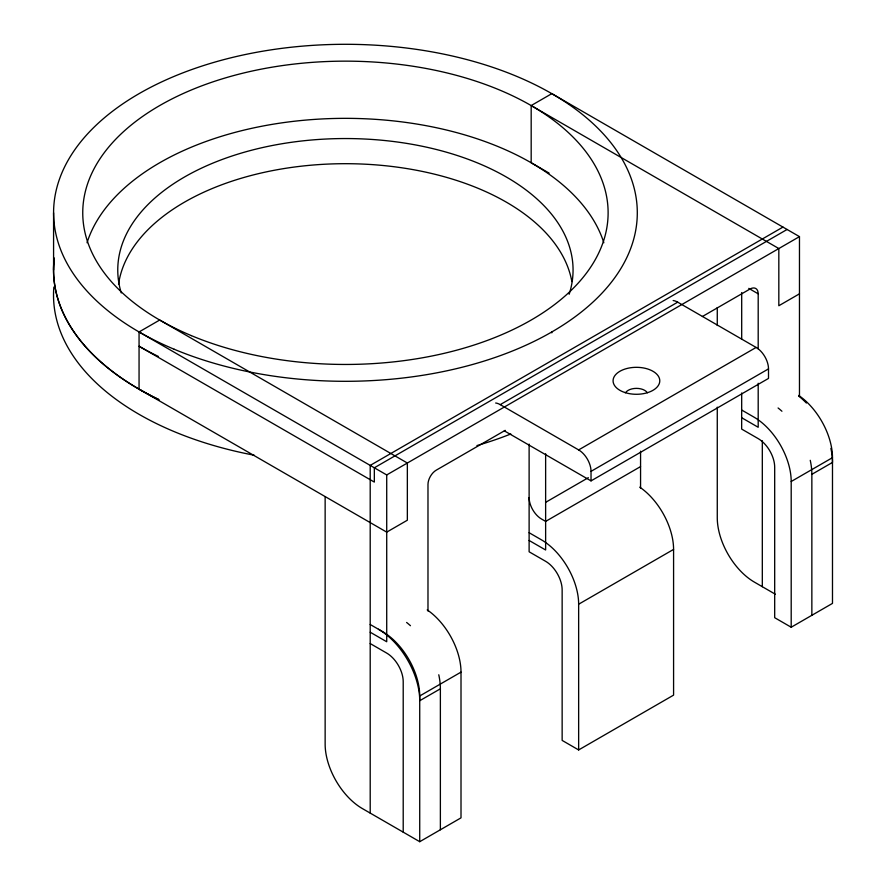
<?xml version="1.0" encoding="UTF-8"?>
<svg xmlns="http://www.w3.org/2000/svg" width="886" height="886" viewBox="0 0 886 886"><rect width="100%" height="100%" fill="white"/><g stroke="black" fill="none" stroke-linecap="round" stroke-linejoin="round"><path stroke-width="1.33" d="M139.058 331.951L159.701 320.034L407.35 463.024L407.35 520.215L386.717 532.132L139.058 389.142L139.058 331.951L386.717 474.94L799.471 236.628L799.471 396.551M549.121 173.124L531.179 162.758L531.179 105.567L551.812 93.65L799.471 236.628M782.958 227.093L370.204 465.405L370.204 813.093M787.078 229.485L374.335 467.786L374.335 482.084L139.058 346.249A291.859 168.506 0 0 0 158.439 356.482M495.662 403.008A17.51 10.111 60 0 1 500.225 404.636L677.701 302.17L756.123 347.445A17.51 10.111 60 0 1 768.505 368.886L768.505 378.422L591.028 480.888L504.344 430.851M505.208 430.352L436.244 470.167A11.673 6.745 -60 0 0 427.982 484.465L427.982 611.041M702.388 316.512L749.944 289.058A11.673 6.745 -60 0 1 758.194 293.82L758.194 348.851M799.46 293.831L778.827 305.748L778.827 248.545L531.179 105.567M500.225 404.636L578.647 449.911L756.123 347.445M591.028 480.888L591.028 471.363L768.505 368.886M545.632 502.34L588.348 477.676M640.567 466.59L545.632 521.4L541.501 519.019A17.51 10.111 60 0 1 529.119 497.567M461.008 672.131L461.008 817.856L419.72 841.7L419.72 695.975L461.008 672.131A52.54 30.334 60 0 0 427.196 609.889M529.119 444.096L529.119 551.79L545.632 561.314A23.346 13.478 60 0 1 562.145 589.91L562.145 740.408L578.647 749.944L578.647 604.219L673.582 549.409A52.54 30.334 60 0 0 639.77 487.167M741.693 392.974L741.66 429.079L758.172 438.603A23.346 13.478 60 0 1 774.685 467.21L774.685 617.697L791.198 627.233L791.198 481.508L832.486 457.663A52.54 30.334 60 0 0 798.674 395.422M438.78 674.778A58.376 33.701 60 0 1 440.375 688.81L419.731 700.726A58.376 33.701 60 0 0 378.455 629.237M811.853 615.305L811.853 474.342L832.486 462.426A58.376 33.701 60 0 0 830.891 448.394M578.647 749.944L673.582 695.133L673.582 549.409M791.198 627.233L832.486 603.388L832.486 457.663M748.759 288.371L758.194 293.82M741.66 410.008L754.041 417.162A52.54 30.334 60 0 1 791.198 481.508M741.693 417.738L758.194 427.274L758.194 383.25M775.294 594.196L754.418 582.135A52.54 30.334 60 0 1 717.272 517.801L717.272 407.139M529.119 532.719L541.501 539.873A52.54 30.334 60 0 1 578.647 604.219M529.119 540.471L545.632 549.996L545.632 453.754M370.182 624.486L382.564 631.629A52.54 30.334 60 0 1 419.72 695.975M370.204 632.216L386.717 641.752L386.717 474.94M370.182 643.546L386.695 653.082A23.346 13.478 60 0 1 403.208 681.677L403.208 832.164M419.731 841.689L362.296 808.53A52.54 30.334 60 0 1 325.14 744.185L325.14 496.581M762.314 440.763L762.314 586.709M741.693 292.546L741.693 339.316M717.272 307.542L717.272 325.527M640.567 451.195L640.567 488.319M551.812 331.951L551.812 332.848M440.375 688.81L440.375 829.772M53.581 212.806L53.581 269.997M578.647 449.911A17.51 10.111 60 0 1 591.028 471.363M673.15 300.542A17.51 10.111 60 0 1 677.701 302.17M625.494 392.753A11.673 6.745 0 0 1 636.425 388.367A11.673 6.745 0 0 1 647.367 392.753M406.608 622.459A58.376 33.701 60 0 1 410.451 625.715M159.148 399.741A291.893 168.528 0 0 1 54.256 257.959M510.812 433.985A291.893 168.528 0 0 1 476.923 445.58M254.216 455.216A291.893 168.528 0 0 1 53.847 287.086M121.26 292.934A227.647 131.438 0 0 1 346.581 138.548A227.647 131.438 0 0 1 569.144 294.263M118.536 284.262A227.647 131.438 0 0 1 343.059 163.7A227.647 131.438 0 0 1 571.847 281.56M158.439 399.376A291.859 168.506 0 0 1 54.168 259.277M87.038 242.753A262.677 151.65 0 0 1 345.44 118.347A262.677 151.65 0 0 1 603.831 242.753M798.718 396.075A58.376 33.701 60 0 1 806.404 403.052M778.085 407.981A58.376 33.701 60 0 1 781.928 411.248M810.258 460.31A58.376 33.701 60 0 1 811.853 474.342M624.752 392.476A23.346 13.478 0 0 0 659.782 380.803A23.346 13.478 0 0 0 624.752 369.13A23.346 13.478 0 0 0 624.752 392.476M174.188 349.25A291.859 168.506 0 0 0 635.738 230.205A291.859 168.506 0 0 0 226.395 58.952A291.859 168.506 0 0 0 174.188 349.25M191.31 335.606A262.677 151.65 0 0 0 606.711 228.466A262.677 151.65 0 0 0 238.301 74.335A262.677 151.65 0 0 0 191.31 335.606"/></g></svg>
